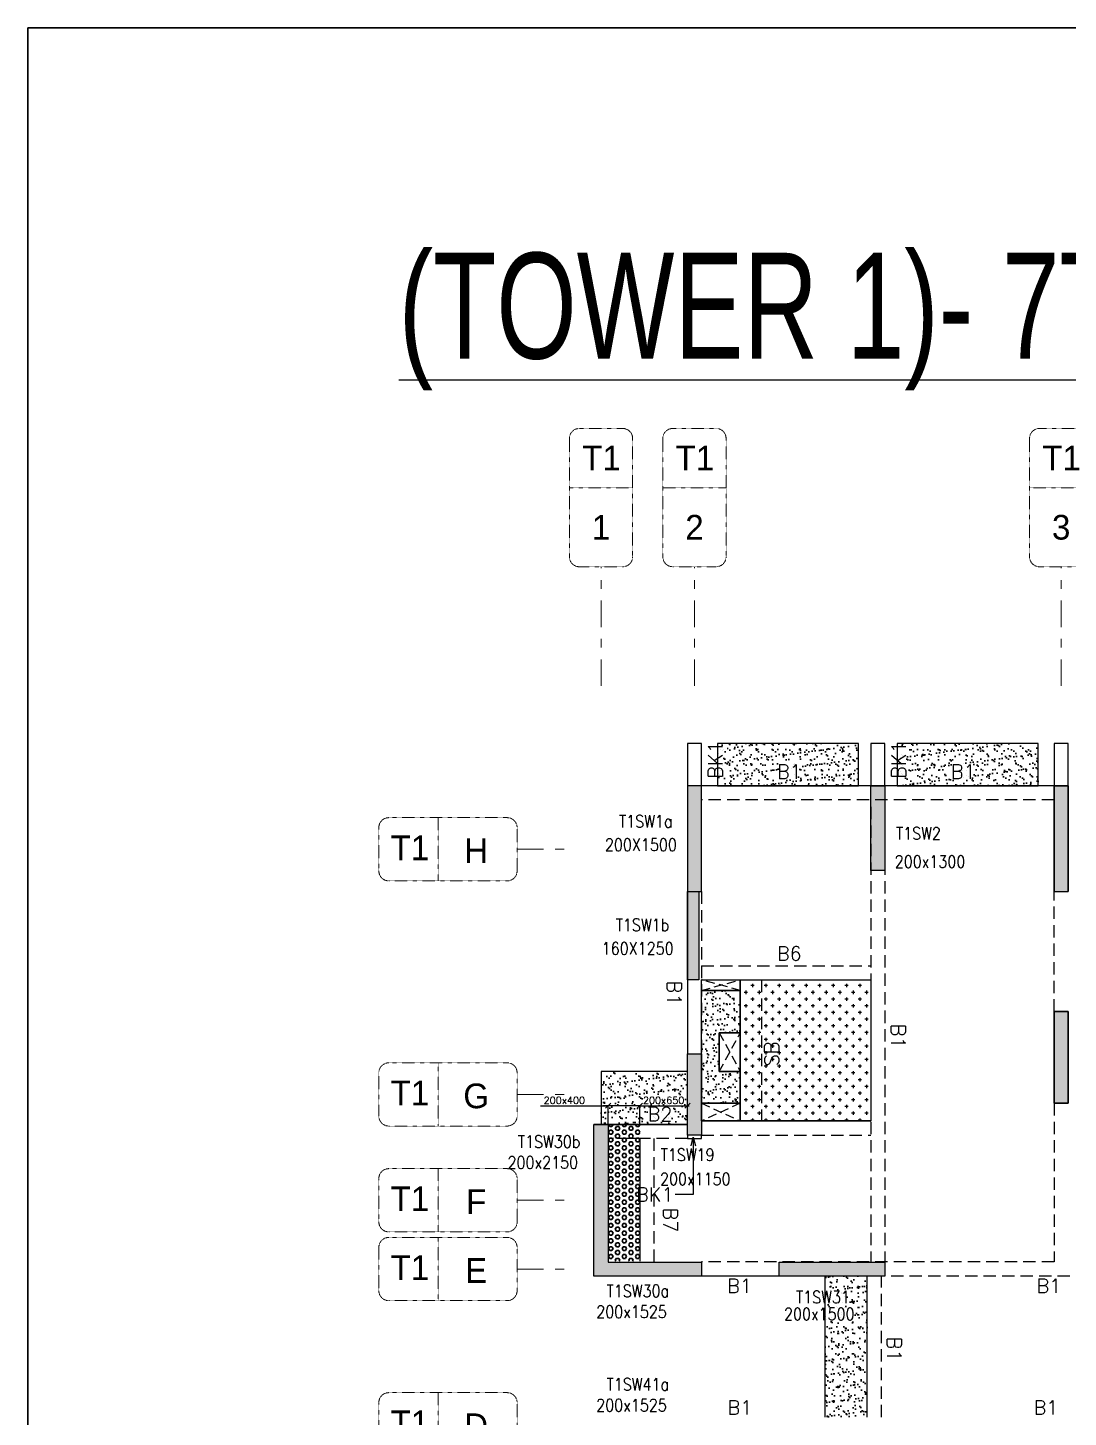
# Model space of a CAD drawing. Header units: millimetres. Extents: x 1078357 to 2594950, y -5122486 to -4636555.
# Drawn here: x 1803328 to 1818081, y -4656688 to -4636994 of the extents above; entities that cross this region are included whole.
import ezdxf
from ezdxf.enums import TextEntityAlignment as Align

# ---------------------------------------------------------------- set-up
doc = ezdxf.new("R2010")
doc.units = ezdxf.units.MM
doc.header["$PDMODE"] = 35
for name, pattern in [('CONTINOUS', [0]), ('DGN STYLE 7', [8.34, 3.75, -1.67, 1.25, -1.67]), ('HIDDEN', [0.375, 0.25, -0.125]), ('New Retail block$0$CONTINOUS', [0])]:
    doc.linetypes.add(name, pattern=pattern)
doc.layers.get('0').update_dxf_attribs({"lineweight": 0})
doc.layers.get('Defpoints').update_dxf_attribs({"lineweight": 0})
for name, color, linetype, lineweight in [('A-_ANOTDIMA_D-', 6, 'Continuous', 13), ('Boundary', 40, 'Continuous', 30), ('COL. NO.', 30, 'Continuous', 25), ('COL. SIZE', 7, 'Continuous', 25), ('DIM', 9, 'Continuous', 25), ('GRID LINE', 8, 'Continuous', 0), ('GRID NO', 8, 'DGN STYLE 7', 13), ('HATCH', 8, 'Continuous', 30)]:
    doc.layers.add(name, color=color, linetype=linetype, lineweight=lineweight)
for name, color, linetype in [('B-200x325', 201, 'HIDDEN'), ('B-200x400', 44, 'HIDDEN'), ('DROP SLAB', 8, 'Continuous'), ('S TEXT', 7, 'Continuous'), ('S-BEAM', 3, 'HIDDEN'), ('S-BEAM NO.', 6, 'Continuous'), ('S-COLUMN', 1, 'Continuous'), ('S-CUTOUT', 8, 'HIDDEN'), ('S-SLAB-PROJECTION', 54, 'New Retail block$0$CONTINOUS'), ('SLAB FOLD', 8, 'Continuous')]:
    doc.layers.add(name, color=color, linetype=linetype)
doc.styles.add('Roman', font='romans')
doc.styles.add('ROMANS', font='romans.shx', dxfattribs={"width": 0.85})
doc.styles.add('SANSSERIF', font='sas_____.pfb')
doc.styles.get("Standard").update_dxf_attribs({"font": 'Adani Regular.ttf', "height": 500})
doc.dimstyles.new('HARESH', dxfattribs={"dimtxt": 150, "dimasz": 75, "dimexe": 0, "dimexo": 0, "dimgap": 25, "dimtad": 1, "dimdec": 0, "dimdsep": 46, "dimtxsty": 'Roman', "dimblk": 'OBLIQUE', "dimcen": 225, "dimdle": 25, "dimclrd": 2, "dimclre": 2, "dimclrt": 7, "dimadec": 8, "dimazin": 1, "dimtfac": 1, "dimtdec": 0, "dimtmove": 0, "dimatfit": 0, "dimfxl": 1, "dimlwd": -1, "dimlwe": -1, "dimarcsym": 0})

# ---------------------------------------------------------------- blocks, each defined once
blk = doc.blocks.new('_Oblique')
at = {"color": 0, "linetype": 'ByBlock', "lineweight": -2}
blk.add_line((-0.5, -0.5), (0.5, 0.5), dxfattribs=at)
blk = doc.blocks.new('*D1291')
at = {"layer": 'Defpoints', "color": 0, "ltscale": 700, "transparency": 16777216}
for p in [(1811556, -4652272), (1811556, -4652538, 0), (1812006, -4652538, 0)]:
    blk.add_point(p, dxfattribs=at)
at = {"layer": 'DIM', "color": 2, "ltscale": 700, "transparency": 16777216}
for p, q in [((1810600, -4652272), (1811556, -4652272)), ((1811556, -4652272), (1811481, -4652272)), ((1811556, -4652538), (1811556, -4652272)), ((1812006, -4652272), (1811556, -4652272)), ((1812006, -4652272), (1811556, -4652272)), ((1812006, -4652538), (1812006, -4652272)), ((1812006, -4652272), (1812081, -4652272))]:
    blk.add_line(p, q, dxfattribs=at)
at = {"layer": 'DIM', "color": 2, "ltscale": 700, "transparency": 16777216, "xscale": 75, "yscale": 75, "zscale": 75}
blk.add_blockref('_Oblique', (1811556, -4652272), dxfattribs=at)
at = {"layer": 'DIM', "color": 2, "ltscale": 700, "transparency": 16777216, "xscale": 75, "yscale": 75, "zscale": 75, "rotation": 180}
blk.add_blockref('_Oblique', (1812006, -4652272), dxfattribs=at)
at = {"layer": 'DIM', "color": 7, "ltscale": 700, "transparency": 16777216, "insert": (1810937, -4652197), "char_height": 150, "attachment_point": 5, "style": 'Roman'}
blk.add_mtext('{\\H0.666667x;200x400}', dxfattribs=at)
blk = doc.blocks.new('*D1292')
at = {"layer": 'Defpoints', "color": 0, "ltscale": 700, "transparency": 16777216}
for p in [(1812681, -4652272), (1812006, -4652538), (1812681, -4652538, 0)]:
    blk.add_point(p, dxfattribs=at)
at = {"layer": 'DIM', "color": 2, "ltscale": 700, "transparency": 16777216}
for p, q in [((1811981, -4652272), (1812706, -4652272)), ((1812006, -4652538), (1812006, -4652272)), ((1812681, -4652538), (1812681, -4652272))]:
    blk.add_line(p, q, dxfattribs=at)
at = {"layer": 'DIM', "color": 2, "ltscale": 700, "transparency": 16777216, "xscale": 75, "yscale": 75, "zscale": 75, "rotation": 180}
blk.add_blockref('_Oblique', (1812006, -4652272), dxfattribs=at)
at = {"layer": 'DIM', "color": 2, "ltscale": 700, "transparency": 16777216, "xscale": 75, "yscale": 75, "zscale": 75}
blk.add_blockref('_Oblique', (1812681, -4652272), dxfattribs=at)
at = {"layer": 'DIM', "color": 7, "ltscale": 700, "transparency": 16777216, "insert": (1812344, -4652197), "char_height": 150, "attachment_point": 5, "style": 'Roman'}
blk.add_mtext('{\\H0.666667x;200x650}', dxfattribs=at)
blk = doc.blocks.new('G$CD63B60BD')
at = {"layer": 'COL. NO.', "linetype": 'Continuous', "style": 'ROMANS', "width": 0.85}
for s, p in [('T1SW1a', (-995, 15309, -320)), ('T1SW2', (2932, 15138, -320)), ('T1SW1b', (-1041, 13841, -320)), ('T1SW30b', (-2429, 10769, -320)), ('T1SW19', (-405, 10582, -320)), ('T1SW30a', (-1171, 8653, -320)), ('T1SW31', (1514, 8565, -320)), ('T1SW41a', (-1171, 7329, -320))]:
    blk.add_text(s, height=175, dxfattribs=at).set_placement(p)
at = {"layer": 'COL. SIZE', "linetype": 'Continuous', "style": 'ROMANS', "width": 0.85}
for s, p in [('200X1500', (-1194, 14976, -320)), ('200x1300', (2915, 14738, -320)), ('160X1250', (-1240, 13507, -320)), ('200x2150', (-2576, 10473, -320)), ('200x1150', (-413, 10238, -320)), ('200x1525', (-1318, 8357, -320)), ('200x1500', (1345, 8325, -320)), ('200x1525', (-1318, 7033, -320))]:
    blk.add_text(s, height=175, dxfattribs=at).set_placement(p)
blk = doc.blocks.new('Tower grid nomenclature-ex')
at = {"layer": 'GRID NO'}
blk.add_lwpolyline([(-1250, -600), (1750, -600, 0.414214), (2000, -350), (2000, 750, 0.414214), (1750, 1000), (-1250, 1000, 0.414214), (-1500, 750), (-1500, -350, 0.414214)], format="xyb", close=True, dxfattribs=at)
blk.add_lwpolyline([(0, 1000), (0, -600)], dxfattribs=at)
at = {"layer": 'GRID NO', "flags": 8}
for p in [(-1235, 400), (1788, 400)]:
    blk.add_attdef('GRID', text='', height=625, dxfattribs=at).set_placement(p, align=Align.MIDDLE_CENTER)

msp = doc.modelspace()

# ---------------------------------------------------------------- hatches: boundary and pattern name
at = {"layer": 'DROP SLAB'}
h = msp.add_hatch(dxfattribs=at)
h.set_pattern_fill('CROSS', color=8, scale=15, angle=180)
h.set_pattern_definition([(180, (1773145.76, -4427590.13), (-95.25, -95.25), [47.625, -142.875]), (270, (1773121.95, -4427566.31), (95.25, -95.25), [47.625, -142.875])])
h.paths.add_polyline_path([(1813431.1, -4650487.9), (1815281.1, -4650488), (1815281.1, -4652487.9), (1813431.1, -4652487.7)])
at = {"layer": 'HATCH'}
h = msp.add_hatch(dxfattribs=at)
h.set_pattern_fill('AR-SAND', color=8, scale=3, angle=179.97015)
h.set_pattern_definition([(37.4701541, (-1014502.19, 9339832.47), (-4.7236114, 146.8264517), [0, -115.824, 0, -129.54, 0, -123.825]), (7.4701541, (-1014502.2, 9339832.47), (134.9689868, 214.9772528), [0, -62.484, 0, -104.394, 0, -40.005]), (327.4701541, (-1014595.92, 9339832.52), (237.2979035, 0.3075449), [0, -38.1, 0, -137.16, 0, -179.07]), (317.4701541, (-1014595.92, 9339832.52), (229.1017424, 66.759465), [0, -19.05, 0, -89.916, 0, -102.87])])
h.paths.add_polyline_path([(1815106.4, -4647137.8), (1813106.4, -4647137.8), (1813106.4, -4647737.8), (1815106.4, -4647737.8)])
h = msp.add_hatch(dxfattribs=at)
h.set_pattern_fill('AR-SAND', color=8, scale=3, angle=179.97015)
h.set_pattern_definition([(37.4701541, (-1017052.19, 9339832.47), (-4.7236114, 146.8264517), [0, -115.824, 0, -129.54, 0, -123.825]), (7.4701541, (-1017052.2, 9339832.47), (134.9689868, 214.9772528), [0, -62.484, 0, -104.394, 0, -40.005]), (327.4701541, (-1017145.92, 9339832.52), (237.2979035, 0.3075449), [0, -38.1, 0, -137.16, 0, -179.07]), (317.4701541, (-1017145.92, 9339832.52), (229.1017424, 66.759465), [0, -19.05, 0, -89.916, 0, -102.87])])
h.paths.add_polyline_path([(1817656.4, -4647137.8), (1815656.4, -4647137.8), (1815656.4, -4647737.8), (1817656.4, -4647737.8)])
h = msp.add_hatch(dxfattribs=at)
h.set_pattern_fill('AR-SAND', color=8, scale=3, angle=179.97015)
h.set_pattern_definition([(37.47015413, (-3208951.86, 18707870.84), (-4.72361136, 146.8264517), [0, -115.824, 0, -129.54, 0, -123.825]), (7.4701541, (-3208951.86, 18707870.84), (134.9689868, 214.9772528), [0, -62.484, 0, -104.394, 0, -40.005]), (327.4701541, (-3209045.58, 18707870.89), (237.2979035, 0.3075449), [0, -38.1, 0, -137.16, 0, -179.07]), (317.4701541, (-3209045.58, 18707870.9), (229.1017424, 66.759465), [0, -19.05, 0, -89.916, 0, -102.87])])
h.paths.add_polyline_path([(1812881.1, -4650637.8), (1813431.1, -4650637.8), (1813431.1, -4651237.8), (1813131.1, -4651237.8), (1813131.1, -4651787.8), (1813431.1, -4651787.7), (1813431.1, -4652237.8), (1812881.1, -4652237.8)])
h = msp.add_hatch(dxfattribs=at)
h.set_pattern_fill('AR-SAND', color=8, scale=3, angle=180)
h.set_pattern_definition([(217.5, (1773145.86, -4712664.24), (4.8001, -146.82397), [0, -115.824, 0, -129.54, 0, -123.825]), (187.5, (1773145.86, -4712664.24), (-134.857, -215.04753), [0, -62.484, 0, -104.394, 0, -40.005]), (147.5, (1773239.59, -4712664.24), (-237.2977, -0.43116), [0, -38.1, 0, -137.16, 0, -179.07]), (137.5, (1773239.59, -4712664.24), (-229.06694, -66.8788), [0, -19.05, 0, -89.916, 0, -102.87])])
h.paths.add_polyline_path([(1812681.4, -4651787.7), (1811456.1, -4651787.7), (1811456.1, -4652537.7), (1812681.3, -4652537.7)])
at = {"layer": 'HATCH', "ltscale": 1000}
h = msp.add_hatch(dxfattribs=at)
h.set_pattern_fill('HEX', color=8, scale=10, angle=180)
h.set_pattern_definition([(180, (2912606.006, -9149751.96), (-7e-15, -54.99261315), [31.75, -63.5]), (300, (2912606.006, -9149751.96), (47.625, 27.4963066), [31.75, -63.5]), (240, (2912574.256, -9149751.96), (47.625, -27.4963066), [31.75, -63.5])])
h.paths.add_polyline_path([(1812006.3, -4654477.1), (1811556.3, -4654477.1), (1811556.3, -4652537.8), (1812006.3, -4652537.8)])
at = {"layer": 'HATCH'}
h = msp.add_hatch(dxfattribs=at)
h.set_pattern_fill('AR-SAND', color=8, scale=3, angle=179.97015)
h.set_pattern_definition([(37.4701541, (-2102451.9, 14026601.58), (-4.72361136, 146.8264517), [0, -115.824, 0, -129.54, 0, -123.825]), (7.4701541, (-2102451.9, 14026601.58), (134.9689868, 214.9772528), [0, -62.484, 0, -104.394, 0, -40.005]), (327.4701541, (-2102545.62, 14026601.63), (237.2979035, 0.3075449), [0, -38.1, 0, -137.16, 0, -179.07]), (317.4701541, (-2102545.62, 14026601.63), (229.1017424, 66.759465), [0, -19.05, 0, -89.916, 0, -102.87])])
h.paths.add_polyline_path([(1815231.3, -4654687.9), (1814631.4, -4654687.9), (1814631.4, -4656687.9), (1815231.3, -4656687.9)])
at = {"layer": 'S-COLUMN', "lineweight": 25, "extrusion": (1.00316e-06, 1.91639e-11, 1)}
h = msp.add_hatch(color=1, dxfattribs=at)
h.dxf.hatch_style = 1
h.paths.add_polyline_path([(1812881.1, -4647737.8), (1812681.1, -4647737.8), (1812681.1, -4649237.8), (1812881.1, -4649237.8)])
at = {"layer": 'S-COLUMN', "lineweight": 25}
h = msp.add_hatch(color=1, dxfattribs=at)
h.dxf.hatch_style = 1
h.paths.add_polyline_path([(1815281.1, -4648937.8), (1815481.1, -4648937.8), (1815481.1, -4647737.8), (1815281.1, -4647737.8)])
at = {"layer": 'S-COLUMN', "lineweight": 25, "extrusion": (1.00316e-06, 1.91639e-11, 1)}
h = msp.add_hatch(color=1, dxfattribs=at)
h.dxf.hatch_style = 1
h.paths.add_polyline_path([(1818081.1, -4647737.8), (1817881.1, -4647737.8), (1817881.1, -4649237.8), (1818081.1, -4649237.8)])
at = {"layer": 'S-COLUMN', "lineweight": 25, "extrusion": (1.00316e-06, -2.11765e-11, 1)}
h = msp.add_hatch(color=1, dxfattribs=at)
h.dxf.hatch_style = 1
h.paths.add_polyline_path([(1812841.1, -4650488), (1812681.1, -4650488), (1812681.1, -4649237.8), (1812841.1, -4649237.8)])
at = {"layer": 'S-COLUMN', "lineweight": 25, "extrusion": (-1.00316e-06, 2.11765e-11, 1)}
h = msp.add_hatch(color=1, dxfattribs=at)
h.dxf.hatch_style = 1
h.paths.add_polyline_path([(1817881.1, -4652237.8), (1818081.1, -4652237.8), (1818081.1, -4650937.8), (1817881.1, -4650937.8)])
at = {"layer": 'S-COLUMN', "lineweight": 25, "extrusion": (1.00316e-06, 1.91639e-11, 1)}
h = msp.add_hatch(color=1, dxfattribs=at)
h.dxf.hatch_style = 1
h.paths.add_polyline_path([(1818081.1, -4652237.8), (1817881.1, -4652237.8), (1817881.1, -4650937.8), (1818081.1, -4650937.8)])
h = msp.add_hatch(color=1, dxfattribs=at)
h.dxf.hatch_style = 1
h.paths.add_polyline_path([(1812881.1, -4652687.8), (1812681.1, -4652687.8), (1812681.1, -4651537.8), (1812881.1, -4651537.8)])
h = msp.add_hatch(color=1, dxfattribs=at)
h.dxf.hatch_style = 1
h.paths.add_polyline_path([(1811556.1, -4654487.8), (1812881.1, -4654487.8), (1812881.1, -4654687.8), (1811356.1, -4654687.8), (1811356.1, -4652537.8), (1811556.1, -4652537.8)])
at = {"layer": 'S-COLUMN', "lineweight": 25}
h = msp.add_hatch(color=1, dxfattribs=at)
h.dxf.hatch_style = 1
h.paths.add_polyline_path([(1813981.1, -4654487.8), (1815481.1, -4654487.8), (1815481.1, -4654687.8), (1813981.1, -4654687.8)])

# ---------------------------------------------------------------- linework, layer by layer
at = {"layer": 'B-200x400', "linetype": 'ByBlock', "ltscale": 500}
msp.add_line((1812006.3, -4652537.8, 0), (1811556.3, -4652537.8, 0), dxfattribs=at)
at = {"layer": 'B-200x400', "linetype": 'HIDDEN', "ltscale": 500}
msp.add_line((1812006.3, -4652737.8, 0), (1811556.3, -4652737.8, 0), dxfattribs=at)
at = {"layer": 'Boundary', "ltscale": 700, "elevation": 0}
msp.add_lwpolyline([(1803327.6, -4636994.1), (1908927.8, -4636994.1), (1908927.8, -4673747.9), (1803327.6, -4673747.9)], close=True, dxfattribs=at)
at = {"layer": 'DROP SLAB', "color": 3, "linetype": 'CONTINOUS', "ltscale": 500, "elevation": 0}
for points in [[(1812881.1, -4650488), (1813431.1, -4650488), (1813431.1, -4650637.8), (1812881.1, -4650637.8)], [(1813131.1, -4651237.8), (1813431.1, -4651237.8), (1813431.1, -4651787.7), (1813131.1, -4651787.7)], [(1812881.3, -4652237.8), (1813431.1, -4652237.8), (1813431.1, -4652487.7), (1812881.3, -4652487.7)]]:
    msp.add_lwpolyline(points, close=True, dxfattribs=at)
msp.add_lwpolyline([(1815281.1, -4650529.3), (1815281.1, -4652487.8), (1813431.1, -4652487.8), (1813431.1, -4650488), (1815281.1, -4650488)], dxfattribs=at)
at = {"layer": 'GRID LINE', "linetype": 'DGN STYLE 7', "ltscale": 100, "elevation": 0}
for points in [[(1811456.3, -4646322.1), (1811456.3, -4644633.2)], [(1812781.3, -4646322.1), (1812781.3, -4644633.2)], [(1817981.3, -4646322.1), (1817981.3, -4644633.2)], [(1810266.1, -4648637.7), (1811073.2, -4648637.7)], [(1810266.1, -4652112.7), (1811073.2, -4652112.7)], [(1810266.1, -4653612.7), (1811073.2, -4653612.7)], [(1810266.1, -4654587.7), (1811073.2, -4654587.7)]]:
    msp.add_lwpolyline(points, dxfattribs=at)
at = {"layer": 'S-BEAM', "linetype": 'CONTINOUS', "ltscale": 700}
for p, q in [((1812881.1, -4647137.8, 0), (1812681.1, -4647137.8, 0)), ((1812681.1, -4647137.8, 0), (1812681.1, -4647737.8, 0)), ((1812881.1, -4647737.8, 0), (1812881.1, -4647137.8, 0)), ((1815481.1, -4647137.8, 0), (1815281.1, -4647137.8, 0)), ((1815281.1, -4647137.8, 0), (1815281.1, -4647737.8, 0)), ((1815481.1, -4647737.8, 0), (1815481.1, -4647137.8, 0)), ((1818081.1, -4647137.8, 0), (1817881.1, -4647137.8, 0)), ((1817881.1, -4647137.8, 0), (1817881.1, -4647737.8, 0)), ((1818081.1, -4647737.8, 0), (1818081.1, -4647137.8, 0)), ((1817881.4, -4647737.8, 0), (1812881.4, -4647737.8, 0)), ((1812681.4, -4649237.7, 0), (1812681.3, -4651537.7, 0)), ((1812681.3, -4652537.7, 0), (1811356.3, -4652537.7, 0)), ((1811356.3, -4652587.7, 0), (1811356.3, -4652537.7, 0)), ((1812681.1, -4652537.8, 0), (1812006.3, -4652537.8, 0)), ((1812681.1, -4652687.8, 0), (1812681.1, -4652737.8, 0)), ((1815231.4, -4654687.7, 0), (1812881.3, -4654687.7, 0)), ((1815231.4, -4656687.7, 0), (1815231.4, -4654687.7, 0))]:
    msp.add_line(p, q, dxfattribs=at)
at = {"layer": 'S-BEAM', "linetype": 'HIDDEN', "ltscale": 700}
for p, q in [((1817881.4, -4647937.8, 0), (1812881.4, -4647937.8, 0)), ((1815281.3, -4648037.8, 0), (1815281.3, -4654487.7, 0)), ((1815481.3, -4648037.8, 0), (1815481.3, -4654487.7, 0)), ((1812881.4, -4649237.7, 0), (1812881.4, -4651537.7, 0)), ((1817881.4, -4650937.7, 0), (1817881.4, -4649237.7, 0)), ((1813431, -4650488.2, 0), (1813431, -4652488, 0)), ((1813731, -4650488.2, 0), (1813731, -4652488, 0)), ((1817881.4, -4652237.8, 0), (1817881.4, -4654487.7, 0)), ((1812681.3, -4652737.7, 0), (1811556.3, -4652737.7, 0)), ((1812681.1, -4652737.8, 0), (1812006.3, -4652737.8, 0)), ((1817881.4, -4654487.7, 0), (1812881.3, -4654487.7, 0)), ((1815431.4, -4656687.7, 0), (1815431.4, -4654687.7, 0)), ((1824406.1, -4654687.7, 0), (1815531.3, -4654687.7, 0))]:
    msp.add_line(p, q, dxfattribs=at)
at = {"layer": 'S-BEAM', "ltscale": 700}
for p, q in [((1812881.1, -4650288, 0), (1815281.1, -4650288, 0)), ((1812681.1, -4651537.8, 0), (1812681.8, -4651537.8, 0)), ((1812681.4, -4651537.8, 0), (1812682.1, -4651537.8, 0)), ((1812681.1, -4651737.8, 0), (1812681.1, -4651737.8, 0)), ((1812681.4, -4651737.8, 0), (1812681.4, -4651737.8, 0)), ((1812206.3, -4652737.8, 0), (1812206.3, -4654487.8, 0)), ((1812881.3, -4652687.8, 0), (1815281.1, -4652687.8, 0))]:
    msp.add_line(p, q, dxfattribs=at)
at = {"layer": 'S-BEAM', "linetype": 'Continuous', "ltscale": 700}
for p, q in [((1812881.1, -4650488, 0), (1815281.1, -4650488, 0)), ((1815281.1, -4650488, 0), (1815281.1, -4652487.8, 0)), ((1812881.3, -4652487.8, 0), (1815281.1, -4652487.8, 0)), ((1812006.3, -4652737.8, 0), (1812006.3, -4654477.1, 0))]:
    msp.add_line(p, q, dxfattribs=at)
at = {"layer": 'S-BEAM', "linetype": 'Continuous', "ltscale": 700, "elevation": 0}
msp.add_lwpolyline([(1812881.4, -4652687.8), (1812681.4, -4652687.8), (1812681.4, -4652738), (1812881.4, -4652738)], close=True, dxfattribs=at)
at = {"layer": 'S-COLUMN', "color": 1, "lineweight": 25, "extrusion": (1.00316e-06, 1.91639e-11, 1), "elevation": 1.8}
for points in [[(1812881.1, -4647737.8), (1812681.1, -4647737.8), (1812681.1, -4649237.8), (1812881.1, -4649237.8)], [(1818081.1, -4647737.8), (1817881.1, -4647737.8), (1817881.1, -4649237.8), (1818081.1, -4649237.8)], [(1818081.1, -4652237.8), (1817881.1, -4652237.8), (1817881.1, -4650937.8), (1818081.1, -4650937.8)], [(1812881.1, -4652687.8), (1812681.1, -4652687.8), (1812681.1, -4651537.8), (1812881.1, -4651537.8)]]:
    msp.add_lwpolyline(points, close=True, dxfattribs=at)
at = {"layer": 'S-COLUMN', "color": 1, "lineweight": 25, "elevation": 0}
for points in [[(1815281.1, -4647737.8), (1815481.1, -4647737.8), (1815481.1, -4648937.8), (1815281.1, -4648937.8)], [(1813981.1, -4654487.8), (1815481.1, -4654487.8), (1815481.1, -4654687.8), (1813981.1, -4654687.8)]]:
    msp.add_lwpolyline(points, close=True, dxfattribs=at)
at = {"layer": 'S-COLUMN', "color": 1, "lineweight": 25, "extrusion": (-1.00316e-06, 2.11765e-11, 1), "elevation": -1.8}
msp.add_lwpolyline([(1817881.1, -4649237.8), (1817881.1, -4647737.8), (1818081.1, -4647737.8), (1818081.1, -4649237.8)], dxfattribs=at)
at = {"layer": 'S-COLUMN', "color": 1, "lineweight": 25, "extrusion": (1.00316e-06, -2.11765e-11, 1), "elevation": 1.8}
msp.add_lwpolyline([(1812841.1, -4650488), (1812681.1, -4650488), (1812681.1, -4649237.8), (1812841.1, -4649237.8)], close=True, dxfattribs=at)
at = {"layer": 'S-COLUMN', "color": 1, "lineweight": 25, "extrusion": (-1.00316e-06, 2.11765e-11, 1), "elevation": -1.8}
msp.add_lwpolyline([(1817881.1, -4652237.8), (1818081.1, -4652237.8), (1818081.1, -4650937.8), (1817881.1, -4650937.8)], close=True, dxfattribs=at)
at = {"layer": 'S-COLUMN', "color": 1, "lineweight": 25, "extrusion": (1.00316e-06, 1.91639e-11, 1), "elevation": 1.8}
msp.add_lwpolyline([(1811556.1, -4654487.8), (1812881.1, -4654487.8), (1812881.1, -4654687.8), (1811356.1, -4654687.8), (1811356.1, -4652537.8), (1811556.1, -4652537.8), (1811556.1, -4654487.8)], dxfattribs=at)
at = {"layer": 'S-CUTOUT', "ltscale": 500}
for p, q in [((1812881.1, -4650637.8, 0), (1813431.1, -4650488, 0)), ((1813431.1, -4650637.8, 0), (1812882, -4650488, 0)), ((1813131.1, -4651237.8, 0), (1813431.1, -4651787.8, 0)), ((1813131.1, -4651787.8, 0), (1813431.1, -4651237.8, 0)), ((1812881.1, -4652237.8, 0), (1813431.1, -4652487.8, 0)), ((1813431.1, -4652237.8, 0), (1812881.3, -4652487.8, 0))]:
    msp.add_line(p, q, dxfattribs=at)
at = {"layer": 'S-SLAB-PROJECTION'}
msp.add_line((1814631.3, -4654687.8, 0), (1814631.3, -4656687.8, 0), dxfattribs=at)
at = {"layer": 'S-SLAB-PROJECTION', "elevation": 0}
for points in [[(1815106.4, -4647137.8), (1813106.4, -4647137.8), (1813106.4, -4647737.8), (1815106.4, -4647737.8)], [(1817656.4, -4647137.8), (1815656.4, -4647137.8), (1815656.4, -4647737.8), (1817656.4, -4647737.8)], [(1812681.1, -4651787.7), (1811456.1, -4651787.7), (1811456.1, -4652537.8), (1812681.1, -4652537.8)]]:
    msp.add_lwpolyline(points, close=True, dxfattribs=at)
at = {"layer": 'SLAB FOLD', "color": 8, "ltscale": 1000, "elevation": 0}
msp.add_lwpolyline([(1812881.1, -4650637.8), (1813431.1, -4650637.8), (1813431.1, -4651237.8), (1813131.1, -4651237.8), (1813131.1, -4651787.8), (1813431.1, -4651787.7), (1813431.1, -4652237.8), (1812881.1, -4652237.8), (1812881.1, -4650637.8)], dxfattribs=at)

# ---------------------------------------------------------------- block references
at = {"layer": 'A-_ANOTDIMA_D-', "color": 2, "ltscale": 700}
msp.add_blockref('G$CD63B60BD', (1812706.1, -4663637.8, 0), dxfattribs=at)
at = {"layer": 'GRID NO'}
ref = msp.add_blockref('Tower grid nomenclature-ex', (1811344.3, -4643513.2, 0), dxfattribs=dict(at, xscale=0.56, yscale=0.56, zscale=0.56, rotation=270))
ref.add_attrib('GRID', '1', dxfattribs={"height": 350}).set_placement((1811456.3, -4644073.2, 0), align=Align.MIDDLE_CENTER)
ref.add_attrib('GRID', 'T1', dxfattribs={"height": 350}).set_placement((1811462.2, -4643093.2, 0), align=Align.MIDDLE_CENTER)
ref = msp.add_blockref('Tower grid nomenclature-ex', (1812669.3, -4643513.2, 0), dxfattribs=dict(at, xscale=0.56, yscale=0.56, zscale=0.56, rotation=270))
ref.add_attrib('GRID', '2', dxfattribs={"height": 350}).set_placement((1812781.3, -4644073.2, 0), align=Align.MIDDLE_CENTER)
ref.add_attrib('GRID', 'T1', dxfattribs={"height": 350}).set_placement((1812787.2, -4643093.2, 0), align=Align.MIDDLE_CENTER)
ref = msp.add_blockref('Tower grid nomenclature-ex', (1817869.3, -4643513.2, 0), dxfattribs=dict(at, xscale=0.56, yscale=0.56, zscale=0.56, rotation=270))
ref.add_attrib('GRID', '3', dxfattribs={"height": 350}).set_placement((1817981.3, -4644073.2, 0), align=Align.MIDDLE_CENTER)
ref.add_attrib('GRID', 'T1', dxfattribs={"height": 350}).set_placement((1817987.2, -4643093.2, 0), align=Align.MIDDLE_CENTER)
ref = msp.add_blockref('Tower grid nomenclature-ex', (1809146.1, -4648749.7, 0), dxfattribs=dict(at, xscale=0.56, yscale=0.56, zscale=0.56))
ref.add_attrib('GRID', 'H', dxfattribs={"height": 350}).set_placement((1809685.6, -4648658.2, 0), align=Align.MIDDLE_CENTER)
ref.add_attrib('GRID', 'T1', dxfattribs={"height": 350}).set_placement((1808746.6, -4648617.2, 0), align=Align.MIDDLE_CENTER)
ref = msp.add_blockref('Tower grid nomenclature-ex', (1809146.1, -4652224.7, 0), dxfattribs=dict(at, xscale=0.56, yscale=0.56, zscale=0.56))
ref.add_attrib('GRID', 'G', dxfattribs={"height": 350}).set_placement((1809685.6, -4652133.2, 0), align=Align.MIDDLE_CENTER)
ref.add_attrib('GRID', 'T1', dxfattribs={"height": 350}).set_placement((1808746.6, -4652092.2, 0), align=Align.MIDDLE_CENTER)
ref = msp.add_blockref('Tower grid nomenclature-ex', (1809146.1, -4653724.7, 0), dxfattribs=dict(at, xscale=0.56, yscale=0.56, zscale=0.56))
ref.add_attrib('GRID', 'F', dxfattribs={"height": 350}).set_placement((1809685.6, -4653633.2, 0), align=Align.MIDDLE_CENTER)
ref.add_attrib('GRID', 'T1', dxfattribs={"height": 350}).set_placement((1808746.6, -4653592.2, 0), align=Align.MIDDLE_CENTER)
ref = msp.add_blockref('Tower grid nomenclature-ex', (1809146.1, -4654699.7, 0), dxfattribs=dict(at, xscale=0.56, yscale=0.56, zscale=0.56))
ref.add_attrib('GRID', 'E', dxfattribs={"height": 350}).set_placement((1809685.6, -4654608.2, 0), align=Align.MIDDLE_CENTER)
ref.add_attrib('GRID', 'T1', dxfattribs={"height": 350}).set_placement((1808746.6, -4654567.2, 0), align=Align.MIDDLE_CENTER)
ref = msp.add_blockref('Tower grid nomenclature-ex', (1809146.1, -4656899.7, 0), dxfattribs=dict(at, xscale=0.56, yscale=0.56, zscale=0.56))
ref.add_attrib('GRID', 'D', dxfattribs={"height": 350}).set_placement((1809685.6, -4656808.2, 0), align=Align.MIDDLE_CENTER)
ref.add_attrib('GRID', 'T1', dxfattribs={"height": 350}).set_placement((1808746.6, -4656767.2, 0), align=Align.MIDDLE_CENTER)

# ---------------------------------------------------------------- texts
at = {"layer": 'B-200x325', "linetype": 'Continuous', "ltscale": 700, "style": 'ROMANS'}
msp.add_text('B6', height=200, rotation=359.99906, dxfattribs=at).set_placement((1813950.6, -4650215.9, -2.7))
at = {"layer": 'S TEXT', "color": 1, "extrusion": (-1.33677e-08, 3.74197e-09, 1), "style": 'SANSSERIF', "width": 0.7}
msp.add_text('%%U(TOWER 1)- 7TH, 9TH  FLOOR ROOF SLAB', height=1500, dxfattribs=at).set_placement((1808586.9, -4641682.8, 0.2))
at = {"layer": 'S-BEAM NO.', "linetype": 'CONTINOUS', "ltscale": 700, "style": 'ROMANS'}
for p in [(1813176.7, -4647637.4, 50), (1815776.7, -4647637.4, 50)]:
    msp.add_text('BK1', height=200, rotation=90, dxfattribs=at).set_placement(p)
at = {"layer": 'S-BEAM NO.', "linetype": 'HIDDEN', "ltscale": 500, "style": 'ROMANS'}
for rotation, p in [(359.99906, (1813950.6, -4647637.4, -2.7)), (359.99906, (1816415.8, -4647637.4, -2.7)), (269.99906, (1812395.3, -4650499.9, -2.7)), (269.99906, (1815571.8, -4651112.7, -2.7)), (359.99906, (1813243.6, -4654924.9, -2.7)), (359.99906, (1817632.4, -4654924.9, -2.7)), (269.99906, (1815515.2, -4655547.3, -2.7)), (0.00094, (1813248.9, -4656650.5, -2.7)), (0.00094, (1817590.5, -4656650.5, -2.7))]:
    msp.add_text('B1', height=200, rotation=rotation, dxfattribs=at).set_placement(p)
at = {"layer": 'S-BEAM NO.', "linetype": 'Continuous', "ltscale": 700, "style": 'ROMANS'}
for s, rotation, p in [('SB', 90.00094, (1813975.7, -4651712.3, -2.7)), ('BK1', 0.00094, (1811952.5, -4653631.7, -2.7)), ('B7', 269.99906, (1812341.1, -4653717.4, -2.7))]:
    msp.add_text(s, height=200, rotation=rotation, dxfattribs=at).set_placement(p)
at = {"layer": 'S-BEAM NO.', "linetype": 'Continuous', "ltscale": 500, "style": 'ROMANS'}
msp.add_text('B2', height=200, dxfattribs=at).set_placement((1812116.9, -4652490.7, -2.7))

# ---------------------------------------------------------------- dimensions: what is measured, and where the dimension line sits
at = {"layer": 'DIM', "ltscale": 700}
dim = msp.add_linear_dim(base=(1811556.3, -4652271.8, 0), p1=(1812006.3, -4652537.8, 0), p2=(1811556.3, -4652537.8, 0), text='{\\H0.666667x;200x400}', dimstyle='HARESH', override={"dimtxsty": 'Roman', "dimtmove": 1}, dxfattribs=at)
dim.commit()
dim.dimension.update_dxf_attribs({"geometry": '*D1291', "text_midpoint": (1810937, -4652293.5, 0), "dimtype": 160})
dim = msp.add_linear_dim(base=(1812681.3, -4652271.8, 0), p1=(1812006.3, -4652537.8, 0), p2=(1812681.3, -4652537.8, 0), text='{\\H0.666667x;200x650}', dimstyle='HARESH', override={"dimtxsty": 'Roman', "dimtmove": 1}, dxfattribs=at)
dim.commit()
dim.dimension.update_dxf_attribs({"geometry": '*D1292', "text_midpoint": (1812343.8, -4652196.8, 0)})

# ---------------------------------------------------------------- leaders
at = {"layer": 'S-BEAM NO.', "linetype": 'Continuous', "ltscale": 700}
msp.add_leader([(1812764.9, -4652718.1, 0), (1812764.9, -4653529.5, 0), (1812506.1, -4653529.5, 0)], dimstyle='HARESH', override={"dimasz": 125, "dimgap": 25, "dimtad": 0, "dimldrblk": 'Open30'}, dxfattribs=at)

doc.saveas('drawing.dxf')
